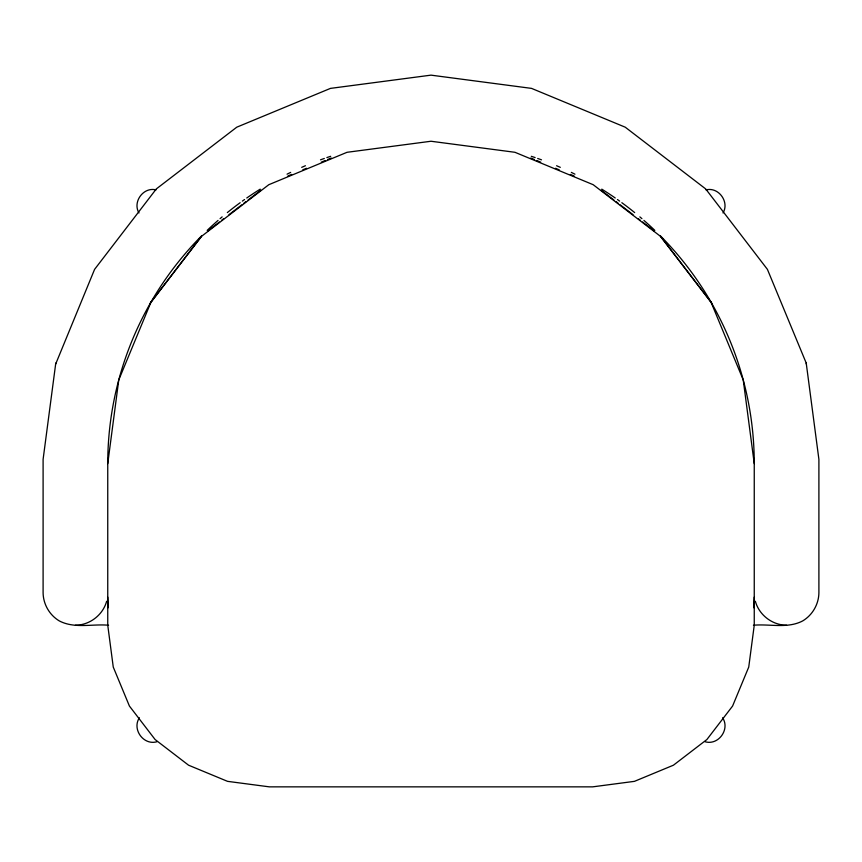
<?xml version="1.0" encoding="UTF-8"?>
<svg xmlns="http://www.w3.org/2000/svg" width="862" height="862" viewBox="0 0 862 862"><rect width="100%" height="100%" fill="white"/><g stroke="black" fill="none" stroke-linecap="round" stroke-linejoin="round"><path stroke-width="1.29" d="M754.25 597.107L753.808 607.764M55.685 364.012L94.583 269.375L156.324 188.918L236.77 127.188L330.458 88.387L431 75.145L531.542 88.387L625.23 127.188L705.676 188.918L767.417 269.375L806.218 363.064L818.9 459.371L818.9 592.905C818.706 604.284 812.5 615.037 802.737 620.899C787.577 628.883 769.723 623.743 753.431 625.23M138.965 212.957C132.339 201.923 143.426 186.666 155.99 189.888M722.604 717.777C730.308 729.327 718.326 745.802 704.954 741.697M55.782 363.064L43.1 459.371L43.1 592.905C43.294 604.284 49.5 615.037 59.262 620.899C74.423 628.883 92.277 623.743 108.569 625.23M660.389 236.091L710.945 301.98L743.238 379.937L754.25 463.605L754.25 625.23L748.744 667.059L732.592 706.043L706.915 739.51L673.437 765.197L634.454 781.349L592.625 786.855L269.375 786.855L227.546 781.349L188.562 765.197L155.085 739.51L129.408 706.043L113.256 667.059L107.75 625.23L107.75 463.605L118.762 379.937L151.055 301.98L201.611 236.091M157.046 741.697C143.674 745.802 131.692 729.327 139.396 717.777M706.01 189.888C718.574 186.666 729.661 201.923 723.035 212.957M106.651 601.267C102.869 615.048 89.713 625.144 75.425 625.23M150.085 303.413L201.633 236.253L268.804 184.705L347.041 152.294L431 141.249L514.959 152.294L593.196 184.705L660.367 236.253L711.915 303.413M207.742 230.951L219.433 221.987M221.556 220.36L223.678 218.722M228.99 214.649L241.748 204.865M243.871 203.227L245.993 201.6M248.127 199.973L260.874 190.19M287.94 175.977L291.647 174.436M302.788 169.825L306.495 168.284M321.354 162.131L325.06 160.591M327.538 159.567L331.245 158.037M786.575 625.23C772.287 625.144 759.131 615.048 755.349 601.267M530.755 158.037L534.462 159.567M536.94 160.591L540.646 162.131M555.505 168.284L559.212 169.825M570.353 174.436L574.06 175.977M601.126 190.19L613.873 199.973M616.007 201.6L618.129 203.227M620.252 204.865L633.01 214.649M638.322 218.722L640.444 220.36M642.567 221.987L654.258 230.951M806.218 363.064L806.315 364.012M108.192 607.764L107.75 597.107M107.75 463.605A323.25 323.25 0 0 1 201.492 235.972M207.182 230.369A323.25 323.25 0 0 1 218.054 220.413M220.079 218.646A323.25 323.25 0 0 1 222.137 216.89M227.331 212.591A323.25 323.25 0 0 1 240.164 202.699M242.351 201.115A323.25 323.25 0 0 1 244.549 199.542M246.758 198.001A323.25 323.25 0 0 1 260.227 189.144M287.046 174.178A323.25 323.25 0 0 1 290.666 172.4M301.7 167.336A323.25 323.25 0 0 1 305.428 165.741M320.513 159.826A323.25 323.25 0 0 1 324.317 158.468M326.86 157.584A323.25 323.25 0 0 1 330.685 156.313M531.315 156.313A323.25 323.25 0 0 1 535.14 157.584M537.683 158.468A323.25 323.25 0 0 1 541.487 159.826M556.572 165.741A323.25 323.25 0 0 1 560.3 167.336M571.334 172.4A323.25 323.25 0 0 1 574.954 174.178M601.773 189.144A323.25 323.25 0 0 1 615.242 198.001M617.451 199.542A323.25 323.25 0 0 1 619.649 201.115M621.836 202.699A323.25 323.25 0 0 1 634.669 212.591M639.863 216.89A323.25 323.25 0 0 1 641.921 218.646M643.946 220.413A323.25 323.25 0 0 1 654.818 230.369M660.507 235.972A323.25 323.25 0 0 1 754.25 463.605"/></g></svg>
